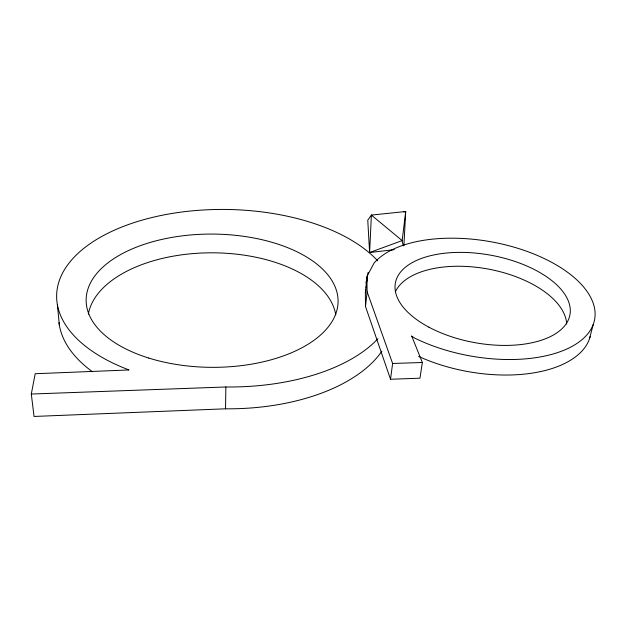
<?xml version="1.0" encoding="UTF-8"?>
<svg xmlns="http://www.w3.org/2000/svg" width="626" height="626" viewBox="0 0 626 626"><rect width="100%" height="100%" fill="white"/><g stroke="black" fill="none" stroke-linecap="round" stroke-linejoin="round"><path stroke-width="0.94" d="M377.736 260.862A169.184 88.759 0.9 0 0 115.708 229.593A169.184 88.759 0.9 0 0 129.034 369.958L35.212 373.73L31.3 394.036L34.054 416.454L225.524 408.809L225.876 386.978A169.184 88.759 0.9 0 0 377.916 338.705M403.911 245.65L405.703 211.518L371.39 215.094L367.759 220.18L369.614 252.536L394.278 249.672M411.642 335.872L422.347 362.493L419.952 378.198L390.53 379.254L365.506 306.521L365.357 292.749L366.922 278.218M366.171 287.874L366.484 284.979M366.797 282.083L367.11 279.188M365.506 306.521L367.11 291.771L366.899 276.504L374.058 263.084A115.912 58.007 10.2 0 1 530.848 252.81A115.912 58.007 10.2 0 1 579.3 341.788A115.912 58.007 10.2 0 1 414.983 338.236L411.822 336.303M390.53 379.254L392.612 363.479L367.11 291.771M365.357 292.749L365.967 289.799M365.913 283.046L368.158 272.326M593.26 324.432L589.332 339.261A114.769 58.969 10.4 0 1 418.622 356.421M403.801 211.948L405.703 211.518L402.166 240.603L403.23 245.916M31.3 394.036L225.876 386.978M392.612 363.479L422.347 362.493M57.389 304.799L59.415 325.536M381.954 351.116A166.907 90.621 0.7 0 1 225.524 408.809M92.476 371.75A166.907 90.621 0.7 0 1 58.977 322.593M88.329 314.213A124.261 68.015 0.1 0 1 212.417 252.81A124.261 68.015 0.1 0 1 335.779 314.862M590.193 336.577A114.769 58.969 10.4 0 1 589.645 338.376M395.413 291.724A87.843 45.182 10.5 0 1 488.789 269.164A87.843 45.182 10.5 0 1 566.671 324.065M371.39 215.094L369.614 252.536L402.166 240.603L371.39 215.094M148.691 358.041A125.967 66.63 0.3 0 0 338.079 301.388A125.967 66.63 0.3 0 0 149.575 242.63A125.967 66.63 0.3 0 0 148.691 358.041M428.904 327.179A88.712 44.446 10.3 0 0 569.503 316.686A88.712 44.446 10.3 0 0 449.601 252.771A88.712 44.446 10.3 0 0 428.904 327.179"/></g></svg>
